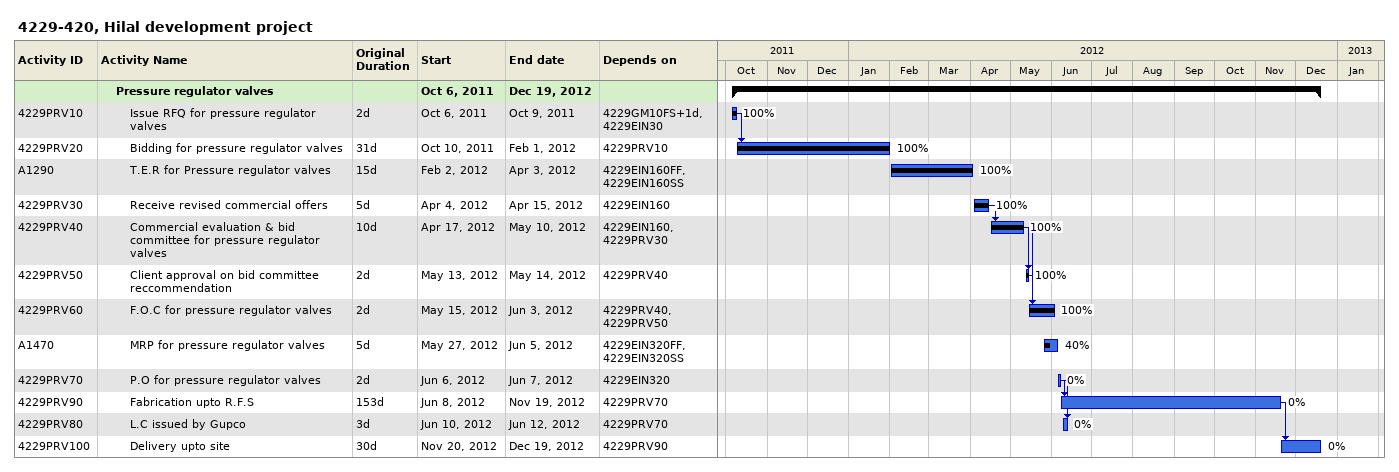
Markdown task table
4229-420, Hilal development project

| ID | Level | Task | Original duration | Start | Finish | Predecessors | % complete |
|---|---|---|---|---|---|---|---|
|  | 2 | **Pressure regulator valves** |  | 2011-10-06 | 2012-12-19 |  |  |
| 4229PRV10 | 3 | Issue RFQ for pressure regulator valves | 2d | 2011-10-06 | 2011-10-09 | 4229GM10FS+1d, 4229EIN30 | 100 |
| 4229PRV20 | 3 | Bidding for pressure regulator valves | 31d | 2011-10-10 | 2012-02-01 | 4229PRV10 | 100 |
| A1290 | 3 | T.E.R for Pressure regulator valves | 15d | 2012-02-02 | 2012-04-03 | 4229EIN160FF, 4229EIN160SS | 100 |
| 4229PRV30 | 3 | Receive revised commercial offers | 5d | 2012-04-04 | 2012-04-15 | 4229EIN160 | 100 |
| 4229PRV40 | 3 | Commercial evaluation & bid committee for pressure regulator valves | 10d | 2012-04-17 | 2012-05-10 | 4229EIN160, 4229PRV30 | 100 |
| 4229PRV50 | 3 | Client approval on bid committee reccommendation | 2d | 2012-05-13 | 2012-05-14 | 4229PRV40 | 100 |
| 4229PRV60 | 3 | F.O.C for pressure regulator valves | 2d | 2012-05-15 | 2012-06-03 | 4229PRV40, 4229PRV50 | 100 |
| A1470 | 3 | MRP for pressure regulator valves | 5d | 2012-05-27 | 2012-06-05 | 4229EIN320FF, 4229EIN320SS | 40 |
| 4229PRV70 | 3 | P.O for pressure regulator valves | 2d | 2012-06-06 | 2012-06-07 | 4229EIN320 | 0 |
| 4229PRV90 | 3 | Fabrication upto R.F.S | 153d | 2012-06-08 | 2012-11-19 | 4229PRV70 | 0 |
| 4229PRV80 | 3 | L.C issued by Gupco | 3d | 2012-06-10 | 2012-06-12 | 4229PRV70 | 0 |
| 4229PRV100 | 3 | Delivery upto site | 30d | 2012-11-20 | 2012-12-19 | 4229PRV90 | 0 |
